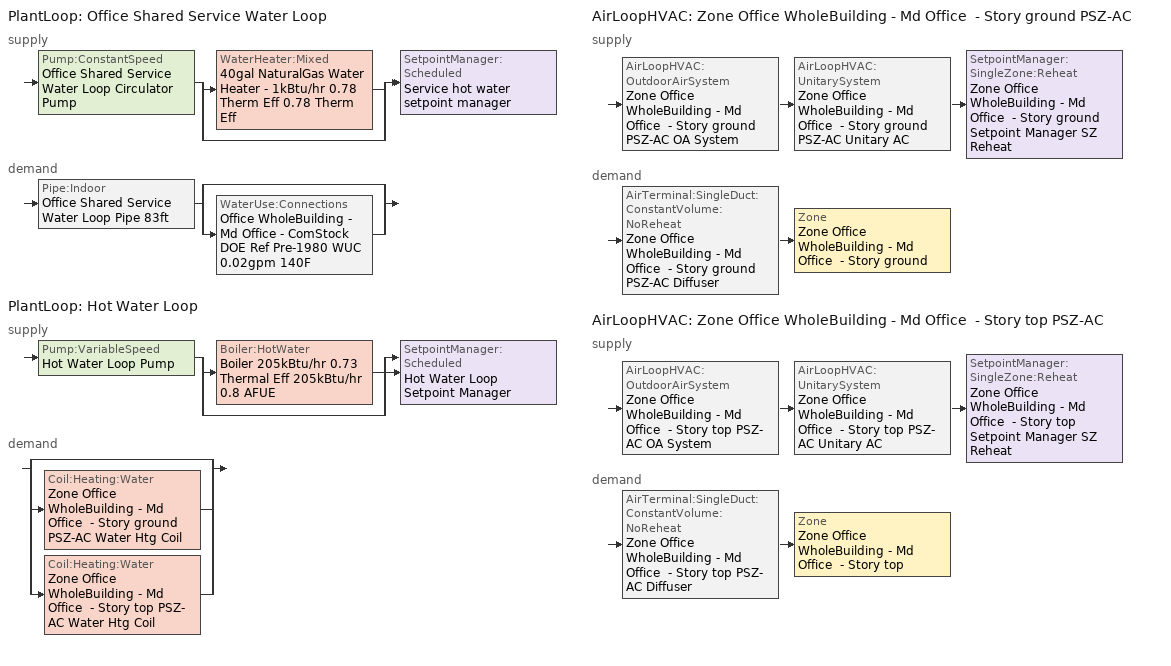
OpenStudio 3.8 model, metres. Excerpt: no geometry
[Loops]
PlantLoop 'Office Shared Service Water Loop'
 supply: Pump:ConstantSpeed 'Office Shared Service Water Loop Circulator Pump' > split
  | WaterHeater:Mixed '40gal NaturalGas Water Heater - 1kBtu/hr 0.78 Therm Eff 0.78 Therm Eff'
  | bypass
  join > SetpointManager:Scheduled 'Service hot water setpoint manager'
 demand: Pipe:Indoor 'Office Shared Service Water Loop Pipe 83ft' > split
  | bypass
  | WaterUse:Connections 'Office WholeBuilding - Md Office - ComStock DOE Ref Pre-1980 WUC 0.02gpm 140F'
PlantLoop 'Hot Water Loop'
 supply: Pump:VariableSpeed 'Hot Water Loop Pump' > split
  | Boiler:HotWater 'Boiler 205kBtu/hr 0.73 Thermal Eff 205kBtu/hr 0.8 AFUE'
  | bypass
  join > SetpointManager:Scheduled 'Hot Water Loop Setpoint Manager'
 demand: split
  | bypass
  | Coil:Heating:Water 'Zone Office WholeBuilding - Md Office  - Story ground PSZ-AC Water Htg Coil'
  | Coil:Heating:Water 'Zone Office WholeBuilding - Md Office  - Story top PSZ-AC Water Htg Coil'
AirLoopHVAC 'Zone Office WholeBuilding - Md Office  - Story ground PSZ-AC'
 supply: AirLoopHVAC:OutdoorAirSystem 'Zone Office WholeBuilding - Md Office  - Story ground PSZ-AC OA System' > AirLoopHVAC:UnitarySystem 'Zone Office WholeBuilding - Md Office  - Story ground PSZ-AC Unitary AC' > SetpointManager:SingleZone:Reheat 'Zone Office WholeBuilding - Md Office  - Story ground Setpoint Manager SZ Reheat'
 demand: AirTerminal:SingleDuct:ConstantVolume:NoReheat 'Zone Office WholeBuilding - Md Office  - Story ground PSZ-AC Diffuser' > Zone 'Zone Office WholeBuilding - Md Office  - Story ground'
AirLoopHVAC 'Zone Office WholeBuilding - Md Office  - Story top PSZ-AC'
 supply: AirLoopHVAC:OutdoorAirSystem 'Zone Office WholeBuilding - Md Office  - Story top PSZ-AC OA System' > AirLoopHVAC:UnitarySystem 'Zone Office WholeBuilding - Md Office  - Story top PSZ-AC Unitary AC' > SetpointManager:SingleZone:Reheat 'Zone Office WholeBuilding - Md Office  - Story top Setpoint Manager SZ Reheat'
 demand: AirTerminal:SingleDuct:ConstantVolume:NoReheat 'Zone Office WholeBuilding - Md Office  - Story top PSZ-AC Diffuser' > Zone 'Zone Office WholeBuilding - Md Office  - Story top'
[Construction]
Copper pipe 0.75in type L with 0.5in fiberglass batt: Fiberglass batt 0.5in, Copper pipe 0.75in type L
[Material] Roughness=Smooth; Thermal Absorptance=0.9; Solar Absorptance=0.7; Visible Absorptance=0.7
Name | Thickness {m} | Conductivity {W/m-K} | Density {kg/m3} | Specific Heat {J/kg-K}
Copper pipe 0.75in type L | 0.001143 | 386 | 8906.27 | 385.1856
Fiberglass batt 0.5in | 0.0127 | 0.0663448 | 11.2129 | 837.36
[Sizing:Zone] Zone Cooling Design Supply Air Temperature Input Method=SupplyAirTemperature; Zone Cooling Design Supply Air Temperature {C}=12.7778; Zone Cooling Design Supply Air Temperature Difference {deltaC}=11.11; Zone Heating Design Supply Air Temperature Input Method=SupplyAirTemperature; Zone Heating Design Supply Air Temperature {C}=50; Zone Heating Design Supply Air Temperature Difference {deltaC}=11.11; Zone Cooling Design Supply Air Humidity Ratio {kg-H2O/kg-air}=0.0085; Zone Heating Design Supply Air Humidity Ratio {kg-H2O/kg-air}=0.008; Cooling Design Air Flow Method=DesignDay; Heating Design Air Flow Method=DesignDay; Account for Dedicated Outdoor Air System=No; Dedicated Outdoor Air System Control Strategy=NeutralSupplyAir; Dedicated Outdoor Air Low Setpoint Temperature for Design {C}=autosize; Dedicated Outdoor Air High Setpoint Temperature for Design {C}=autosize; Zone Load Sizing Method=Sensible Load Only No Latent Load; Zone Latent Cooling Design Supply Air Humidity Ratio Input Method=HumidityRatioDifference; Zone Cooling Design Supply Air Humidity Ratio Difference {kgWater/kgDryAir}=0.005; Zone Latent Heating Design Supply Air Humidity Ratio Input Method=HumidityRatioDifference; Zone Humidification Design Supply Air Humidity Ratio Difference {kgWater/kgDryAir}=0.005
Zone Office WholeBuilding - Md Office  - Story ground; Zone Office WholeBuilding - Md Office  - Story top
[Zone equipment]
Zone Office WholeBuilding - Md Office  - Story ground: Zone Office WholeBuilding - Md Office  - Story ground PSZ-AC Diffuser
Zone Office WholeBuilding - Md Office  - Story top: Zone Office WholeBuilding - Md Office  - Story top PSZ-AC Diffuser
[WaterUse:Equipment:Definition]
Office WholeBuilding - Md Office - ComStock DOE Ref Pre-1980 0.02gpm 140F: Peak Flow Rate {m3/s}=1.1635e-06; Target Temperature Schedule=Mixed Water At Faucet Temp - 140F; Sensible Fraction Schedule=Fraction Sensible - 0.2; Latent Fraction Schedule=Fraction Latent - 0.05
[WaterUse:Equipment]
Office WholeBuilding - Md Office - ComStock DOE Ref Pre-1980 Service Water Use 0.02gpm 140F: Water Use Equipment Definition=Office WholeBuilding - Md Office - ComStock DOE Ref Pre-1980 0.02gpm 140F; Flow Rate Fraction Schedule=OfficeMedium BLDG_SWH_SCH
[WaterUse:Connections]
Office WholeBuilding - Md Office - ComStock DOE Ref Pre-1980 WUC 0.02gpm 140F: Drain Water Heat Exchanger Type=None; Drain Water Heat Exchanger Destination=Plant; Water Use Equipment Name 1=Office WholeBuilding - Md Office - ComStock DOE Ref Pre-1980 Service Water Use 0.02gpm 140F
[PlantLoop] Glycol Concentration=0; Minimum Loop Temperature {C}=10; Load Distribution Scheme=Optimal
Name | Maximum Loop Temperature {C} | Maximum Loop Flow Rate {m3/s} | Plant Loop Volume {m3} | Fluid Type
Office Shared Service Water Loop | 60 | 1.1635e-06 | 0.00013962
Hot Water Loop |  | 0.00136314 | 0.163577 | Water
[Sizing:Plant] Loop Type=Heating; Sizing Option=NonCoincident; Zone Timesteps in Averaging Window=1; Coincident Sizing Factor Mode=None
Name | Design Loop Exit Temperature {C} | Loop Design Temperature Difference {deltaC}
Office Shared Service Water Loop | 60 | 5
Hot Water Loop | 82.2222 | 11.1111
[SetpointManager:Scheduled] Control Variable=Temperature
Name | Schedule | Setpoint Node or NodeList
Service hot water setpoint manager | Service Water Loop Temp - 140F | Office Shared Service Water Loop Supply Outlet Node
Hot Water Loop Setpoint Manager | Hot Water Loop Temp - 180F | Hot Water Loop Supply Outlet Node
[Pump:ConstantSpeed]
Office Shared Service Water Loop Circulator Pump: Rated Flow Rate {m3/s}=1.1635e-06; Rated Pump Head {Pa}=29890.7; Rated Power Consumption {W}=0.0445869; Motor Efficiency=1; Fraction of Motor Inefficiencies to Fluid Stream=0; Pump Control Type=Intermittent; Design Power Sizing Method=PowerPerFlowPerPressure; Design Electric Power per Unit Flow Rate {W/(m3/s)}=348701.1; Design Shaft Power per Unit Flow Rate per Unit Head {W-s/m3-Pa}=1.28205
[WaterHeater:Mixed]
40gal NaturalGas Water Heater - 1kBtu/hr 0.78 Therm Eff 0.78 Therm Eff: Tank Volume {m3}=0.151416; Setpoint Temperature Schedule=Service Water Loop Temp - 140F; Deadband Temperature Difference {deltaC}=2; Maximum Temperature Limit {C}=60; Heater Control Type=Cycle; Heater Maximum Capacity {W}=194.085; Heater Fuel Type=NaturalGas; Heater Thermal Efficiency=0.78; Off Cycle Parasitic Fuel Consumption Rate {W}=0; Off Cycle Parasitic Fuel Type=NaturalGas; Off Cycle Parasitic Heat Fraction to Tank=0; On Cycle Parasitic Fuel Consumption Rate {W}=0; On Cycle Parasitic Fuel Type=NaturalGas; On Cycle Parasitic Heat Fraction to Tank=0; Ambient Temperature Indicator=Schedule; Ambient Temperature Schedule=Water Heater Ambient Temp Schedule 71.6F; Off Cycle Loss Coefficient to Ambient Temperature {W/K}=5.99799; On Cycle Loss Coefficient to Ambient Temperature {W/K}=5.99799; Use Side Effectiveness=1; Source Side Effectiveness=1; Use Side Design Flow Rate {m3/s}=autosize; Source Side Design Flow Rate {m3/s}=autosize; Indirect Water Heating Recovery Time {hr}=1.5; Source Side Flow Control Mode=IndirectHeatPrimarySetpoint
[WaterHeater:Sizing]
40gal NaturalGas Water Heater - 1kBtu/hr 0.78 Therm Eff 0.78 Therm Eff: Design Mode=PeakDraw; Time Storage Can Meet Peak Draw {hr}=0.538503; Time for Tank Recovery {hr}=0; Nominal Tank Volume for Autosizing Plant Connections {m3}=1
[Pipe:Indoor]
Office Shared Service Water Loop Pipe 83ft: Construction=Copper pipe 0.75in type L with 0.5in fiberglass batt; Environment Type=Schedule; Ambient Temperature Schedule=Office Shared Service Water Loop Piping Air Temp - 70F; Ambient Air Velocity Schedule=Office Shared Service Water Loop Piping Air Velocity - 0.67mph; Pipe Inside Diameter {m}=0.019939; Pipe Length {m}=25.3732
[Pump:VariableSpeed]
Hot Water Loop Pump: Rated Flow Rate {m3/s}=0.00136314; Rated Pump Head {Pa}=179344; Rated Power Consumption {W}=379.908; Motor Efficiency=0.825; Coefficient 1 of the Part Load Performance Curve=0; Coefficient 2 of the Part Load Performance Curve=3.2485; Coefficient 3 of the Part Load Performance Curve=-4.7443; Coefficient 4 of the Part Load Performance Curve=2.5294; Pump Control Type=Intermittent; Skin Loss Radiative Fraction=0.5; Design Power Sizing Method=PowerPerFlowPerPressure; Design Electric Power per Unit Flow Rate {W/(m3/s)}=348701.1; Design Shaft Power per Unit Flow Rate per Unit Head {W-s/m3-Pa}=1.28205; Design Minimum Flow Rate Fraction=0
[Boiler:HotWater]
Boiler 205kBtu/hr 0.73 Thermal Eff 205kBtu/hr 0.8 AFUE: Fuel Type=NaturalGas; Nominal Capacity {W}=62321.1; Nominal Thermal Efficiency=0.8; Efficiency Curve Temperature Evaluation Variable=LeavingBoiler; Normalized Boiler Efficiency Curve=Boiler with No Minimum Turndown; Design Water Flow Rate {m3/s}=0.00136314; Minimum Part Load Ratio=0; Maximum Part Load Ratio=1.2; Optimum Part Load Ratio=1; Water Outlet Upper Temperature Limit {C}=95; Boiler Flow Mode=LeavingSetpointModulated; On Cycle Parasitic Electric Load {W}=0; Off Cycle Parasitic Fuel Load {W}=0; Sizing Factor=1
[AirLoopHVAC] Design Return Air Flow Fraction of Supply Air Flow=1
Name | Availability Schedule | Design Supply Air Flow Rate {m3/s}
Zone Office WholeBuilding - Md Office  - Story ground PSZ-AC | Zone Office WholeBuilding - Md Office  - Story ground PSZ-AC Occ Sch | 0.664021
Zone Office WholeBuilding - Md Office  - Story top PSZ-AC | Zone Office WholeBuilding - Md Office  - Story top PSZ-AC Occ Sch | 0.989588
[Sizing:System] Type of Load to Size On=Sensible; Central Heating Maximum System Air Flow Ratio=1; Preheat Design Temperature {C}=7.22222; Preheat Design Humidity Ratio {kg-H2O/kg-Air}=0.008; Precool Design Temperature {C}=12.7778; Precool Design Humidity Ratio {kg-H2O/kg-Air}=0.008; Central Cooling Design Supply Air Temperature {C}=12.7778; Central Heating Design Supply Air Temperature {C}=50; Sizing Option=Coincident; 100% Outdoor Air in Cooling=No; 100% Outdoor Air in Heating=No; Central Cooling Design Supply Air Humidity Ratio {kg-H2O/kg-Air}=0.0085; Central Heating Design Supply Air Humidity Ratio {kg-H2O/kg-Air}=0.008; Cooling Design Air Flow Method=DesignDay; Heating Design Air Flow Method=DesignDay; System Outdoor Air Method=ZoneSum; Zone Maximum Outdoor Air Fraction=1; Cooling Supply Air Flow Rate Per Floor Area {m3/s-m2}=0.00996765; Cooling Fraction of Autosized Cooling Supply Air Flow Rate=1; Cooling Supply Air Flow Rate Per Unit Cooling Capacity {m3/s-W}=3.94755e-05; Heating Supply Air Flow Rate Per Floor Area {m3/s-m2}=0.00996765; Heating Fraction of Autosized Heating Supply Air Flow Rate=1; Heating Fraction of Autosized Cooling Supply Air Flow Rate=1; Heating Supply Air Flow Rate Per Unit Heating Capacity {m3/s-W}=3.15882e-05; Cooling Design Capacity Method=CoolingDesignCapacity; Cooling Design Capacity Per Floor Area {W/m2}=234.7; Fraction of Autosized Cooling Design Capacity=1; Heating Design Capacity Method=HeatingDesignCapacity; Heating Design Capacity Per Floor Area {W/m2}=157; Fraction of Autosized Heating Design Capacity=1; Central Cooling Capacity Control Method=OnOff; Occupant Diversity=1
Name | Design Outdoor Air Flow Rate {m3/s} | Cooling Design Capacity {W} | Heating Design Capacity {W}
Zone Office WholeBuilding - Md Office  - Story ground PSZ-AC | 0.664021 | 8631.3 | 14100.35
Zone Office WholeBuilding - Md Office  - Story top PSZ-AC | 0.989588 | 12575.92 | 21873.09
[SetpointManager:SingleZone:Reheat] Minimum Supply Air Temperature {C}=12.7778; Maximum Supply Air Temperature {C}=50
Name | Control Zone | Setpoint Node or NodeList
Zone Office WholeBuilding - Md Office  - Story ground Setpoint Manager SZ Reheat | Zone Office WholeBuilding - Md Office  - Story ground | Zone Office WholeBuilding - Md Office  - Story ground PSZ-AC Supply Outlet Node
Zone Office WholeBuilding - Md Office  - Story top Setpoint Manager SZ Reheat | Zone Office WholeBuilding - Md Office  - Story top | Zone Office WholeBuilding - Md Office  - Story top PSZ-AC Supply Outlet Node
[Coil:Heating:Water] Availability Schedule=Always On Discrete; Rated Inlet Water Temperature {C}=82.2222; Rated Inlet Air Temperature {C}=7.22222; Rated Outlet Water Temperature {C}=71.1111; Rated Outlet Air Temperature {C}=50
Name | U-Factor Times Area Value {W/K} | Maximum Water Flow Rate {m3/s} | Rated Capacity {W}
Zone Office WholeBuilding - Md Office  - Story ground PSZ-AC Water Htg Coil | 628.822 | 0.000554845 | 25366.9
Zone Office WholeBuilding - Md Office  - Story top PSZ-AC Water Htg Coil | 923.53 | 0.000808295 | 36954.3
[Controller:WaterCoil] Action=Normal; Controller Convergence Tolerance {deltaC}=0.0001; Minimum Actuated Flow {m3/s}=0
Name | Water Coil
Zone Office WholeBuilding - Md Office  - Story ground PSZ-AC Water Htg Coil Controller | Zone Office WholeBuilding - Md Office  - Story ground PSZ-AC Water Htg Coil
Zone Office WholeBuilding - Md Office  - Story top PSZ-AC Water Htg Coil Controller | Zone Office WholeBuilding - Md Office  - Story top PSZ-AC Water Htg Coil
[Coil:Heating:Electric] Availability Schedule=Always On Discrete; Efficiency=1
Name | Nominal Capacity {W}
Zone Office WholeBuilding - Md Office  - Story ground PSZ-AC Electric Backup Htg Coil | 25366.9
Zone Office WholeBuilding - Md Office  - Story top PSZ-AC Electric Backup Htg Coil | 36954.3
[Coil:Cooling:DX:SingleSpeed] Availability Schedule=Always On Discrete; Rated COP {W/W}=3.6504; Rated Evaporator Fan Power Per Volume Flow Rate 2017 {W/(m3/s)}=773.3; Rated Evaporator Fan Power Per Volume Flow Rate 2023 {W/(m3/s)}=934.4; Total Cooling Capacity Function of Temperature Curve=CoilClgDXQRatio_fTwbToadbSI; Total Cooling Capacity Function of Flow Fraction Curve=CoilClgDXSnglQRatio_fCFMRatio; Energy Input Ratio Function of Temperature Curve=CoilClgDXEIRRatio_fTwbToadbSI; Energy Input Ratio Function of Flow Fraction Curve=CoilClgDXSnglEIRRatio_fCFMRatio; Part Load Fraction Correlation Curve=CoilClgDXEIRRatio_fQFrac; Minimum Outdoor Dry-Bulb Temperature for Compressor Operation {C}=-25; Nominal Time for Condensate Removal to Begin {s}=0; Ratio of Initial Moisture Evaporation Rate and Steady State Latent Capacity=0; Maximum Cycling Rate {cycles/hr}=0; Latent Capacity Time Constant {s}=0; Condenser Type=AirCooled; Evaporative Condenser Effectiveness=0.9; Evaporative Condenser Air Flow Rate {m3/s}=autosize; Evaporative Condenser Pump Rated Power Consumption {W}=autosize; Crankcase Heater Capacity {W}=0; Maximum Outdoor Dry-Bulb Temperature for Crankcase Heater Operation {C}=10; Basin Heater Capacity {W/K}=0; Basin Heater Setpoint Temperature {C}=2
Name | Rated Total Cooling Capacity {W} | Rated Sensible Heat Ratio | Rated Air Flow Rate {m3/s}
Zone Office WholeBuilding - Md Office  - Story ground PSZ-AC 1spd DX AC Clg Coil 48kBtu/hr 11.06SEER 48kBtu/hr 13.0SEER | 12413.1 | 0.800562 | 0.664021
Zone Office WholeBuilding - Md Office  - Story top PSZ-AC 1spd DX AC Clg Coil 59kBtu/hr 11.06SEER 59kBtu/hr 13.0SEER | 18693.6 | 0.800177 | 0.989588
[Fan:OnOff] Availability Schedule=Always On Discrete; Pressure Rise {Pa}=622.722; Motor In Airstream Fraction=1
Name | Fan Total Efficiency | Maximum Flow Rate {m3/s} | Motor Efficiency | Fan Power Ratio Function of Speed Ratio Curve | Fan Efficiency Ratio Function of Speed Ratio Curve
Zone Office WholeBuilding - Md Office  - Story ground PSZ-AC Fan | 0.53625 | 0.664021 | 0.825 | Fan On Off Power Curve | Fan On Off Efficiency Curve
Zone Office WholeBuilding - Md Office  - Story top PSZ-AC Fan | 0.546 | 0.989588 | 0.84 | Fan On Off Power Curve 1 | Fan On Off Efficiency Curve 1
[AirLoopHVAC:UnitarySystem] Control Type=Load; Dehumidification Control Type=None; Availability Schedule=Always On Discrete; Fan Placement=DrawThrough; DX Heating Coil Sizing Ratio=1; Use DOAS DX Cooling Coil=No; DOAS DX Cooling Coil Leaving Minimum Air Temperature {C}=2; Latent Load Control=SensibleOnlyLoadControl; Supply Air Flow Rate Method During Cooling Operation=SupplyAirFlowRate; Supply Air Flow Rate Method During Heating Operation=SupplyAirFlowRate; Supply Air Flow Rate Method When No Cooling or Heating is Required=None; No Load Supply Air Flow Rate Control Set To Low Speed=Yes; Maximum Supply Air Temperature {C}=50; Maximum Outdoor Dry-Bulb Temperature for Supplemental Heater Operation {C}=21; Ancilliary On-Cycle Electric Power {W}=0; Ancilliary Off-Cycle Electric Power {W}=0
Name | Controlling Zone or Thermostat Location | Supply Fan | Supply Air Fan Operating Mode Schedule | Heating Coil | Cooling Coil | Supplemental Heating Coil | Supply Air Flow Rate During Cooling Operation {m3/s} | Supply Air Flow Rate During Heating Operation {m3/s}
Zone Office WholeBuilding - Md Office  - Story ground PSZ-AC Unitary AC | Zone Office WholeBuilding - Md Office  - Story ground | Zone Office WholeBuilding - Md Office  - Story ground PSZ-AC Fan | Zone Office WholeBuilding - Md Office  - Story ground PSZ-AC_night_fancycle_schedule | Zone Office WholeBuilding - Md Office  - Story ground PSZ-AC Water Htg Coil | Zone Office WholeBuilding - Md Office  - Story ground PSZ-AC 1spd DX AC Clg Coil 48kBtu/hr 11.06SEER 48kBtu/hr 13.0SEER | Zone Office WholeBuilding - Md Office  - Story ground PSZ-AC Electric Backup Htg Coil | 0.664021 | 0.664021
Zone Office WholeBuilding - Md Office  - Story top PSZ-AC Unitary AC | Zone Office WholeBuilding - Md Office  - Story top | Zone Office WholeBuilding - Md Office  - Story top PSZ-AC Fan | Zone Office WholeBuilding - Md Office  - Story top PSZ-AC_night_fancycle_schedule | Zone Office WholeBuilding - Md Office  - Story top PSZ-AC Water Htg Coil | Zone Office WholeBuilding - Md Office  - Story top PSZ-AC 1spd DX AC Clg Coil 59kBtu/hr 11.06SEER 59kBtu/hr 13.0SEER | Zone Office WholeBuilding - Md Office  - Story top PSZ-AC Electric Backup Htg Coil | 0.989588 | 0.989588
[Controller:OutdoorAir] Minimum Outdoor Air Flow Rate {m3/s}=0.0471947; Economizer Control Type=NoEconomizer; Economizer Control Action Type=ModulateFlow; Economizer Maximum Limit Dry-Bulb Temperature {C}=28; Economizer Maximum Limit Enthalpy {J/kg}=64000; Lockout Type=LockoutWithCompressor; Minimum Limit Type=FixedMinimum; High Humidity Control=No; Heat Recovery Bypass Control Type=BypassWhenWithinEconomizerLimits; Economizer Operation Staging=InterlockedWithMechanicalCooling
Name | Maximum Outdoor Air Flow Rate {m3/s} | Minimum Outdoor Air Schedule | Maximum Fraction of Outdoor Air Schedule | Controller Mechanical Ventilation
Zone Office WholeBuilding - Md Office  - Story ground PSZ-AC OA System Controller | 0.664021 | Zone Office WholeBuilding - Md Office  - Story ground PSZ-AC_night_novent_schedule | ems_Zone_Office_WholeBuilding___Md_Office____Story_ground_PSZ_AC_maxOASch | Controller Mechanical Ventilation 1
Zone Office WholeBuilding - Md Office  - Story top PSZ-AC OA System Controller | 0.989588 | Zone Office WholeBuilding - Md Office  - Story top PSZ-AC_night_novent_schedule | ems_Zone_Office_WholeBuilding___Md_Office____Story_top_PSZ_AC_maxOASch | Controller Mechanical Ventilation 2
[Controller:MechanicalVentilation] Availability Schedule=Always On Discrete
Controller Mechanical Ventilation 1; Controller Mechanical Ventilation 2
[AirLoopHVAC:OutdoorAirSystem]
Name | Controller
Zone Office WholeBuilding - Md Office  - Story ground PSZ-AC OA System | Zone Office WholeBuilding - Md Office  - Story ground PSZ-AC OA System Controller
Zone Office WholeBuilding - Md Office  - Story top PSZ-AC OA System | Zone Office WholeBuilding - Md Office  - Story top PSZ-AC OA System Controller
[AirTerminal:SingleDuct:ConstantVolume:NoReheat] Availability Schedule=Always On Discrete
Name | Maximum Air Flow Rate {m3/s}
Zone Office WholeBuilding - Md Office  - Story ground PSZ-AC Diffuser | 0.664021
Zone Office WholeBuilding - Md Office  - Story top PSZ-AC Diffuser | 0.989588
[Schedule:Ruleset]
Name | Default Day Schedule | Summer Design Day Schedule | Winter Design Day Schedule
OfficeMedium BLDG_SWH_SCH | OfficeMedium BLDG_SWH_SCH Default | OfficeMedium BLDG_SWH_SCH Summer Design Day | OfficeMedium BLDG_SWH_SCH Winter Design Day
Fraction Sensible - 0.2 | Fraction Sensible - 0.2 Default
Fraction Latent - 0.05 | Fraction Latent - 0.05 Default
Mixed Water At Faucet Temp - 140F | Mixed Water At Faucet Temp - 140F Default
Service Water Loop Temp - 140F | Service Water Loop Temp - 140F Default
Water Heater Ambient Temp Schedule 71.6F | Water Heater Ambient Temp Schedule 71.6F Default
Office Shared Service Water Loop Piping Air Temp - 70F | Office Shared Service Water Loop Piping Air Temp - 70F Default
Office Shared Service Water Loop Piping Air Velocity - 0.67mph | Office Shared Service Water Loop Piping Air Velocity - 0.67mph Default
Hot Water Loop Temp - 180F | Hot Water Loop Temp - 180F Default
Zone Office WholeBuilding - Md Office  - Story ground PSZ-AC Occ Sch | Zone Office WholeBuilding - Md Office  - Story ground PSZ-AC Occ Sch Default | Zone Office WholeBuilding - Md Office  - Story ground PSZ-AC Occ Sch Summer Design Day | Zone Office WholeBuilding - Md Office  - Story ground PSZ-AC Occ Sch Winter Design Day
Zone Office WholeBuilding - Md Office  - Story top PSZ-AC Occ Sch | Zone Office WholeBuilding - Md Office  - Story top PSZ-AC Occ Sch Default | Zone Office WholeBuilding - Md Office  - Story top PSZ-AC Occ Sch Summer Design Day | Zone Office WholeBuilding - Md Office  - Story top PSZ-AC Occ Sch Winter Design Day
ems_Zone_Office_WholeBuilding___Md_Office____Story_ground_PSZ_AC_maxOASch | ems_Zone_Office_WholeBuilding___Md_Office____Story_ground_PSZ_AC_maxOASch_Default
ems_Zone_Office_WholeBuilding___Md_Office____Story_top_PSZ_AC_maxOASch | ems_Zone_Office_WholeBuilding___Md_Office____Story_top_PSZ_AC_maxOASch_Default
Zone Office WholeBuilding - Md Office  - Story ground PSZ-AC_night_novent_schedule | Zone Office WholeBuilding - Md Office  - Story ground PSZ-AC Occ Sch Default 2 | Zone Office WholeBuilding - Md Office  - Story ground PSZ-AC Occ Sch Summer Design Day 2 | Zone Office WholeBuilding - Md Office  - Story ground PSZ-AC Occ Sch Winter Design Day 2
Zone Office WholeBuilding - Md Office  - Story ground PSZ-AC_night_fancycle_schedule | Zone Office WholeBuilding - Md Office  - Story ground PSZ-AC Occ Sch Default 3 | Zone Office WholeBuilding - Md Office  - Story ground PSZ-AC Occ Sch Summer Design Day 3 | Zone Office WholeBuilding - Md Office  - Story ground PSZ-AC Occ Sch Winter Design Day 3
Zone Office WholeBuilding - Md Office  - Story top PSZ-AC_night_novent_schedule | Zone Office WholeBuilding - Md Office  - Story top PSZ-AC Occ Sch Default 2 | Zone Office WholeBuilding - Md Office  - Story top PSZ-AC Occ Sch Summer Design Day 2 | Zone Office WholeBuilding - Md Office  - Story top PSZ-AC Occ Sch Winter Design Day 2
Zone Office WholeBuilding - Md Office  - Story top PSZ-AC_night_fancycle_schedule | Zone Office WholeBuilding - Md Office  - Story top PSZ-AC Occ Sch Default 3 | Zone Office WholeBuilding - Md Office  - Story top PSZ-AC Occ Sch Summer Design Day 3 | Zone Office WholeBuilding - Md Office  - Story top PSZ-AC Occ Sch Winter Design Day 3
[Schedule:Day]
OfficeMedium BLDG_SWH_SCH Default: No, 0, 15, 0.01875, 0, 30, 0.0125, 0, 45, 0.00625, 1, 0, 0, 5, 30, 0, 5, 45, 0.0175, 6, 0, 0.035, 6, 15, 0.0525, 6, 30, 0.07, 6, 45, 0.1, 7, 0, 0.13, 7, 15, 0.16, 7, 30, 0.19, 7, 45, 0.23, 8, 0, 0.27, 8, 15, 0.31, 8, 30, 0.35, 8, 45, 0.3575, 9, 0, 0.365, 9, 15, 0.3725, 9, 30, 0.38, 9, 45, 0.3825, 10, 0, 0.385, 10, 15, 0.3875, 10, 30, 0.39, 10, 45, 0.41, 11, 0, 0.43, 11, 15, 0.45, 11, 30, 0.47, 11, 45, 0.495, 12, 0, 0.52, 12, 15, 0.545, 12, 30, 0.57, 12, 45, 0.5625, 13, 0, 0.555, 13, 15, 0.5475, 13, 30, 0.54, 13, 45, 0.49, 14, 0, 0.44, 14, 15, 0.39, 14, 30, 0.34, 14, 45, 0.3375, 15, 0, 0.335, 15, 15, 0.3325, 15, 30, 0.33, 15, 45, 0.3575, 16, 0, 0.385, 16, 15, 0.4125, 16, 30, 0.44, 16, 45, 0.395, 17, 0, 0.35, 17, 15, 0.305, 17, 30, 0.26, 17, 45, 0.2475, 18, 0, 0.235, 18, 15, 0.2225, 18, 30, 0.21, 18, 45, 0.195, 19, 0, 0.18, 19, 15, 0.165, 19, 30, 0.15, 19, 45, 0.155, 20, 0, 0.16, 20, 15, 0.165, 20, 30, 0.17, 20, 45, 0.1475, 21, 0, 0.125, 21, 15, 0.1025, 21, 30, 0.08, 21, 45, 0.0725, 22, 0, 0.065, 22, 15, 0.0575, 22, 30, 0.05, 23, 0, 0.05, 23, 15, 0.04375, 23, 30, 0.0375, 23, 45, 0.03125, 24, 0, 0.025
OfficeMedium BLDG_SWH_SCH Summer Design Day: No, 6, 0, 0, 7, 0, 0.07, 8, 0, 0.19, 9, 0, 0.35, 10, 0, 0.38, 11, 0, 0.39, 12, 0, 0.47, 13, 0, 0.57, 14, 0, 0.54, 15, 0, 0.34, 16, 0, 0.33, 17, 0, 0.44, 18, 0, 0.26, 19, 0, 0.21, 20, 0, 0.15, 21, 0, 0.17, 22, 0, 0.08, 24, 0, 0.05
OfficeMedium BLDG_SWH_SCH Winter Design Day: No, 6, 0, 0, 7, 0, 0.07, 8, 0, 0.11, 9, 0, 0.15, 10, 0, 0.21, 11, 0, 0.19, 12, 0, 0.23, 13, 0, 0.2, 14, 0, 0.19, 15, 0, 0.15, 16, 0, 0.13, 17, 0, 0.14, 19, 0, 0.07, 24, 0, 0
OfficeMedium BLDG_SWH_SCH WntrDsn|Sat Day: No, 5, 30, 0, 5, 45, 0.0175, 6, 0, 0.035, 6, 15, 0.0525, 6, 30, 0.07, 6, 45, 0.08, 7, 0, 0.09, 7, 15, 0.1, 7, 30, 0.11, 7, 45, 0.12, 8, 0, 0.13, 8, 15, 0.14, 8, 30, 0.15, 8, 45, 0.165, 9, 0, 0.18, 9, 15, 0.195, 9, 30, 0.21, 9, 45, 0.205, 10, 0, 0.2, 10, 15, 0.195, 10, 30, 0.19, 10, 45, 0.2, 11, 0, 0.21, 11, 15, 0.22, 11, 30, 0.23, 11, 45, 0.2225, 12, 0, 0.215, 12, 15, 0.2075, 12, 30, 0.2, 12, 45, 0.1975, 13, 0, 0.195, 13, 15, 0.1925, 13, 30, 0.19, 13, 45, 0.18, 14, 0, 0.17, 14, 15, 0.16, 14, 30, 0.15, 14, 45, 0.145, 15, 0, 0.14, 15, 15, 0.135, 15, 30, 0.13, 15, 45, 0.1325, 16, 0, 0.135, 16, 15, 0.1375, 16, 30, 0.14, 16, 45, 0.1225, 17, 0, 0.105, 17, 15, 0.0875, 17, 30, 0.07, 18, 0, 0.07, 18, 15, 0.06125, 18, 30, 0.0525, 18, 45, 0.04375, 19, 0, 0.035, 19, 15, 0.02625, 19, 30, 0.0175, 19, 45, 0.00875, 20, 0, 0, 24, 0, 0
Fraction Sensible - 0.2 Default: 24, 0, 0.2
Fraction Latent - 0.05 Default: 24, 0, 0.05
Mixed Water At Faucet Temp - 140F Default; Service Water Loop Temp - 140F Default: 24, 0, 60
Water Heater Ambient Temp Schedule 71.6F Default: 24, 0, 22
Office Shared Service Water Loop Piping Air Temp - 70F Default: 24, 0, 21.1
Office Shared Service Water Loop Piping Air Velocity - 0.67mph Default: 24, 0, 0.3
Hot Water Loop Temp - 180F Default: 24, 0, 82.2222
OfficeMedium BLDG_SWH_SCH Default 1: No, 4, 0, 0, 4, 15, 0.0025, 4, 30, 0.005, 4, 45, 0.0075, 5, 0, 0.01, 5, 15, 0.0125, 5, 30, 0.015, 5, 45, 0.0175, 6, 0, 0.02, 6, 15, 0.0225, 6, 30, 0.025, 6, 45, 0.0275, 7, 0, 0.03, 7, 15, 0.0325, 7, 30, 0.035, 7, 45, 0.0375, 8, 0, 0.04, 10, 0, 0.04, 10, 15, 0.0425, 10, 30, 0.045, 10, 45, 0.0475, 11, 0, 0.05, 11, 15, 0.0525, 11, 30, 0.055, 11, 45, 0.0575, 12, 0, 0.06, 12, 30, 0.06, 12, 45, 0.0675, 13, 0, 0.075, 13, 15, 0.0825, 13, 30, 0.09, 13, 45, 0.0825, 14, 0, 0.075, 14, 15, 0.0675, 14, 30, 0.06, 14, 45, 0.055, 15, 0, 0.05, 15, 15, 0.045, 15, 30, 0.04, 16, 30, 0.04, 16, 45, 0.0366667, 17, 0, 0.0333333, 17, 15, 0.03, 17, 30, 0.0266667, 17, 45, 0.0233333, 18, 0, 0.02, 18, 15, 0.0166667, 18, 30, 0.0133333, 18, 45, 0.01, 19, 0, 0.00666667, 19, 15, 0.00333333, 19, 30, 0, 24, 0, 0
Zone Office WholeBuilding - Md Office  - Story ground PSZ-AC Occ Sch Default; Zone Office WholeBuilding - Md Office  - Story top PSZ-AC Occ Sch Default; Zone Office WholeBuilding - Md Office  - Story ground PSZ-AC Occ Sch Default 2; Zone Office WholeBuilding - Md Office  - Story ground PSZ-AC Occ Sch Default 3; Zone Office WholeBuilding - Md Office  - Story top PSZ-AC Occ Sch Default 2; Zone Office WholeBuilding - Md Office  - Story top PSZ-AC Occ Sch Default 3: 4, 0, 0, 18, 0, 1, 24, 0, 0
Zone Office WholeBuilding - Md Office  - Story ground PSZ-AC Occ Sch Winter Design Day; Zone Office WholeBuilding - Md Office  - Story ground PSZ-AC Occ Sch Summer Design Day; Zone Office WholeBuilding - Md Office  - Story top PSZ-AC Occ Sch Winter Design Day; Zone Office WholeBuilding - Md Office  - Story top PSZ-AC Occ Sch Summer Design Day; Zone Office WholeBuilding - Md Office  - Story ground PSZ-AC Occ Sch Summer Design Day 2; Zone Office WholeBuilding - Md Office  - Story ground PSZ-AC Occ Sch Winter Design Day 2; Zone Office WholeBuilding - Md Office  - Story ground PSZ-AC Occ Sch Summer Design Day 3; Zone Office WholeBuilding - Md Office  - Story ground PSZ-AC Occ Sch Winter Design Day 3; Zone Office WholeBuilding - Md Office  - Story top PSZ-AC Occ Sch Summer Design Day 2; Zone Office WholeBuilding - Md Office  - Story top PSZ-AC Occ Sch Winter Design Day 2; Zone Office WholeBuilding - Md Office  - Story top PSZ-AC Occ Sch Summer Design Day 3; Zone Office WholeBuilding - Md Office  - Story top PSZ-AC Occ Sch Winter Design Day 3: 24, 0, 1
Schedule Day 29; Schedule Day 31; Schedule Day 36; Schedule Day 38; Schedule Day 42; Schedule Day 44: 8, 0, 0, 17, 0, 1, 24, 0, 0
Schedule Day 30; Schedule Day 32; Schedule Day 35; Schedule Day 37; Schedule Day 41; Schedule Day 43: 24, 0, 0
ems_Zone_Office_WholeBuilding___Md_Office____Story_ground_PSZ_AC_maxOASch_Default; ems_Zone_Office_WholeBuilding___Md_Office____Story_top_PSZ_AC_maxOASch_Default: 24, 0, 0.7
[Schedule:Rule]
Name | Schedule Ruleset | Rule Order | Day Schedule | Apply Saturday | Date Specification Type | Start Month | Start Day | End Month | End Day | Apply Sunday
Schedule Rule 22 | OfficeMedium BLDG_SWH_SCH | 1 | OfficeMedium BLDG_SWH_SCH WntrDsn|Sat Day | Yes | DateRange | 1 | 1 | 12 | 31
Schedule Rule 8 | OfficeMedium BLDG_SWH_SCH | 0 | OfficeMedium BLDG_SWH_SCH Default 1 |  |  |  |  |  |  | Yes
Schedule Rule 21 | Zone Office WholeBuilding - Md Office  - Story ground PSZ-AC Occ Sch | 1 | Schedule Day 29 | Yes | DateRange | 1 | 6 | 12 | 29
Schedule Rule 29 | Zone Office WholeBuilding - Md Office  - Story ground PSZ-AC Occ Sch | 0 | Schedule Day 30 |  | DateRange | 1 | 7 | 12 | 30 | Yes
Schedule Rule 30 | Zone Office WholeBuilding - Md Office  - Story top PSZ-AC Occ Sch | 1 | Schedule Day 31 | Yes | DateRange | 1 | 6 | 12 | 29
Schedule Rule 31 | Zone Office WholeBuilding - Md Office  - Story top PSZ-AC Occ Sch | 0 | Schedule Day 32 |  | DateRange | 1 | 7 | 12 | 30 | Yes
Schedule Rule 38 | Zone Office WholeBuilding - Md Office  - Story ground PSZ-AC_night_novent_schedule | 0 | Schedule Day 35 |  | DateRange | 1 | 7 | 12 | 30 | Yes
Schedule Rule 39 | Zone Office WholeBuilding - Md Office  - Story ground PSZ-AC_night_novent_schedule | 1 | Schedule Day 36 | Yes | DateRange | 1 | 6 | 12 | 29
Schedule Rule 40 | Zone Office WholeBuilding - Md Office  - Story ground PSZ-AC_night_fancycle_schedule | 0 | Schedule Day 37 |  | DateRange | 1 | 7 | 12 | 30 | Yes
Schedule Rule 41 | Zone Office WholeBuilding - Md Office  - Story ground PSZ-AC_night_fancycle_schedule | 1 | Schedule Day 38 | Yes | DateRange | 1 | 6 | 12 | 29
Schedule Rule 44 | Zone Office WholeBuilding - Md Office  - Story top PSZ-AC_night_novent_schedule | 0 | Schedule Day 41 |  | DateRange | 1 | 7 | 12 | 30 | Yes
Schedule Rule 45 | Zone Office WholeBuilding - Md Office  - Story top PSZ-AC_night_novent_schedule | 1 | Schedule Day 42 | Yes | DateRange | 1 | 6 | 12 | 29
Schedule Rule 46 | Zone Office WholeBuilding - Md Office  - Story top PSZ-AC_night_fancycle_schedule | 0 | Schedule Day 43 |  | DateRange | 1 | 7 | 12 | 30 | Yes
Schedule Rule 47 | Zone Office WholeBuilding - Md Office  - Story top PSZ-AC_night_fancycle_schedule | 1 | Schedule Day 44 | Yes | DateRange | 1 | 6 | 12 | 29
[Schedule:Constant]
Always On Discrete: Value=1
[Curve:Exponent] Coefficient1 Constant=1; Coefficient2 Constant=0; Coefficient3 Constant=0; Minimum Value of x=0; Maximum Value of x=1
Fan On Off Power Curve; Fan On Off Power Curve 1
[Curve:Cubic]
Name | Coefficient1 Constant | Coefficient2 x | Coefficient3 x**2 | Coefficient4 x**3 | Minimum Value of x | Maximum Value of x
Fan On Off Efficiency Curve; Fan On Off Efficiency Curve 1 | 1 | 0 | 0 | 0 | 0 | 1
CoilClgDXEIRRatio_fQFrac | 0 | 5.1091 | -8.5515 | 4.4744 | 0.7 | 1
Boiler with No Minimum Turndown | 0.7463 | 1.3196 | -2.2154 | 1.1674 | 0 | 1.3
[Curve:Biquadratic] Minimum Value of x=13.89; Maximum Value of x=25; Minimum Value of y=23.89; Maximum Value of y=46.11; Minimum Curve Output=0.77
Name | Coefficient1 Constant | Coefficient2 x | Coefficient3 x**2 | Coefficient4 y | Coefficient5 y**2 | Coefficient6 x*y | Maximum Curve Output
CoilClgDXQRatio_fTwbToadbSI | 0.86779 | 0.014245 | 0.000554 | -0.007569 | 3.2e-05 | -0.000191 | 1.29
CoilClgDXEIRRatio_fTwbToadbSI | 0.116709 | 0.028458 | -0.000411 | 0.021422 | 0.000162 | -0.00068 | 1.33
[Curve:Quadratic]
Name | Coefficient1 Constant | Coefficient2 x | Coefficient3 x**2 | Minimum Value of x | Maximum Value of x
CoilClgDXSnglQRatio_fCFMRatio | 0.8 | 0.2 | 0 | 0.5 | 1.5
CoilClgDXSnglEIRRatio_fCFMRatio | 1.156 | -0.1816 | 0.0256 | 0 | 1
